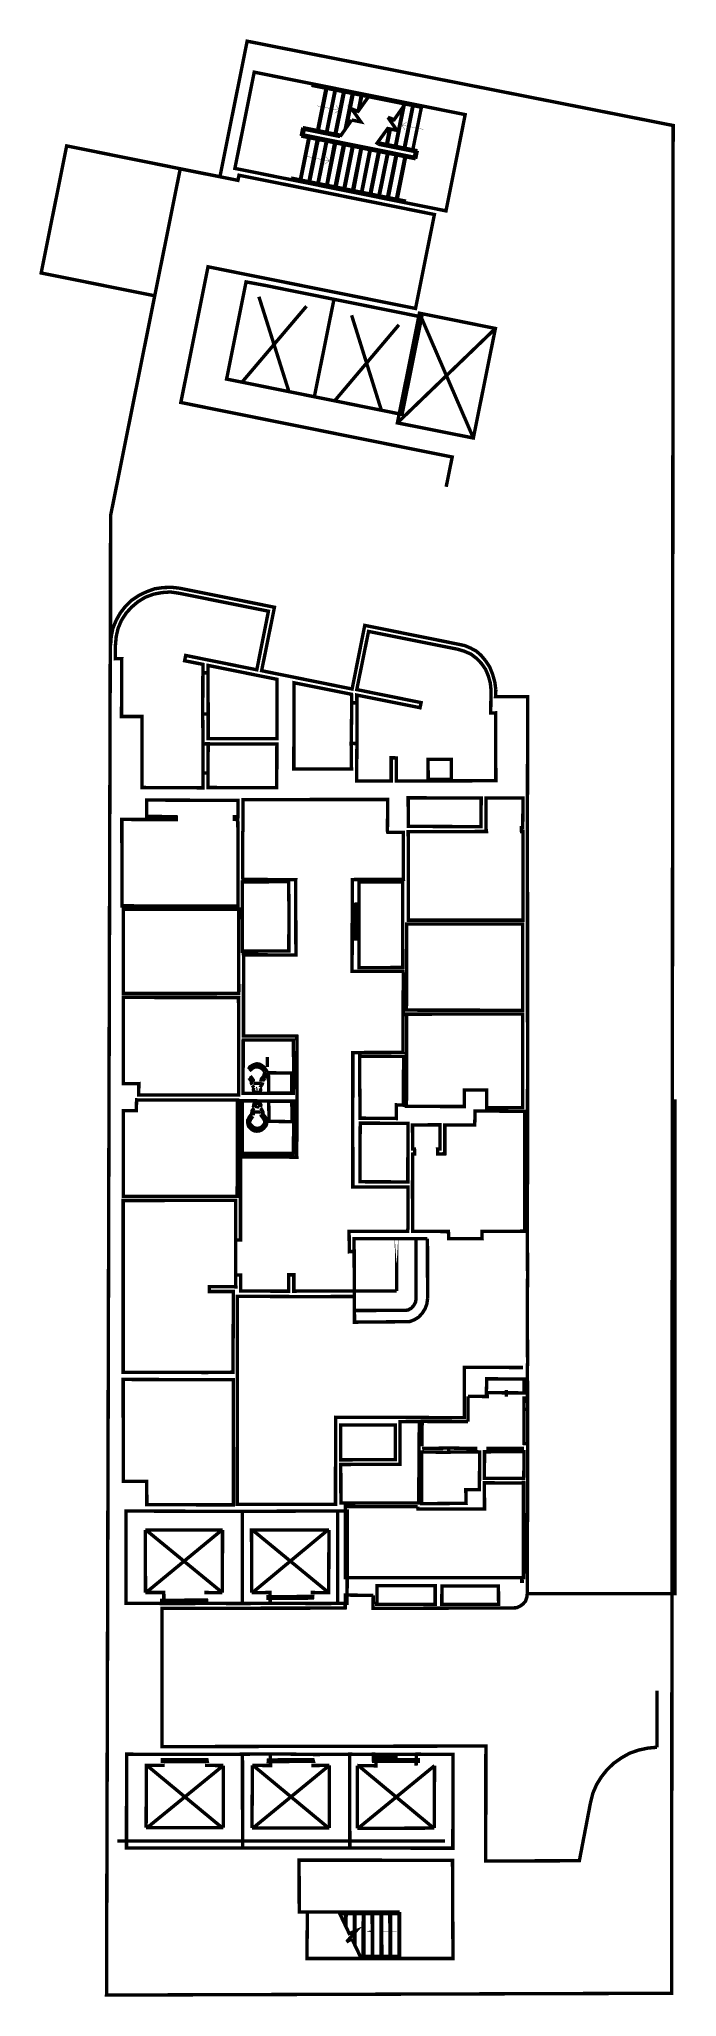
# Model space of a CAD drawing. Header units: millimetres. Extents: x 45 to 88, y 131 to 260.
import ezdxf

# ---------------------------------------------------------------- set-up
doc = ezdxf.new("R2010")
doc.units = ezdxf.units.MM
for name, color, linetype in [('bathroom', 4, 'Continuous'), ('desk', 2, 'Continuous'), ('elevator', 5, 'Continuous'), ('exam room', 1, 'Continuous'), ('other room', 2, 'Continuous'), ('stair', 6, 'Continuous')]:
    doc.layers.add(name, color=color, linetype=linetype)
doc.layers.add('hall', color=3, linetype='Continuous', lineweight=30)

msp = doc.modelspace()

# ---------------------------------------------------------------- hatches: boundary and pattern name
at = {"layer": 'stair', "linetype": 'Continuous'}
msp.add_hatch(color=256, dxfattribs=at).paths.add_polyline_path([(67.51, 134.87), (67.52, 135), (67.13, 134.93), (67.51, 134.87)])

# ---------------------------------------------------------------- linework, layer by layer
at = {"layer": 'bathroom', "const_width": 0.226}
for points in [[(54.77, 223.81), (54.23, 223.87), (53.67, 223.85), (53.11, 223.77), (52.57, 223.57), (52.07, 223.33), (51.59, 223.01), (51.19, 222.62), (50.84, 222.17), (50.57, 221.69), (50.35, 221.16), (50.24, 220.6), (50.2, 220.03)], [(50.52, 220.04), (50.51, 219.14), (50.94, 219.15), (50.92, 215.32), (52.27, 215.32), (52.28, 210.62), (56.31, 210.6), (56.31, 211.57), (56.65, 211.58), (56.65, 210.62), (61.2, 210.61), (61.21, 213.5), (56.32, 213.5), (56.3, 215.48), (56.66, 215.48), (56.66, 213.86), (61.21, 213.85), (61.22, 217.78), (56.66, 218.7), (56.65, 218.21), (56.31, 218.21), (56.31, 218.77), (55.1, 219.01), (55.17, 219.36), (59.88, 218.41), (60.65, 222.29), (54.71, 223.48), (54.16, 223.56), (53.6, 223.52), (53.06, 223.42), (52.51, 223.22), (52.02, 222.92), (51.59, 222.56), (51.22, 222.15), (50.91, 221.67), (50.69, 221.14), (50.57, 220.61), (50.52, 220.04), (50.52, 220.04)], [(54.77, 223.81), (61.05, 222.55), (60.2, 218.35), (66.19, 217.14), (67.03, 221.35), (73.24, 220.1)], [(75.39, 217.09), (75.37, 215.55), (75.69, 215.56), (75.71, 211.07), (69.12, 211.05), (69.12, 212.58), (68.78, 212.59), (68.78, 211.06), (66.49, 211.05), (66.51, 213.53), (66.13, 213.54), (66.15, 211.84), (62.33, 211.84), (62.35, 217.55), (66.15, 216.79), (66.17, 216.23), (66.51, 216.22), (66.5, 216.74), (70.69, 215.9), (70.76, 216.24), (66.5, 217.1), (67.28, 220.95), (73.18, 219.77)], [(75.39, 217.09), (75.34, 217.55), (75.21, 218.01), (75.03, 218.44), (74.75, 218.84), (74.44, 219.16), (74.06, 219.45), (73.62, 219.64), (73.18, 219.77)], [(75.02, 219.02), (74.73, 219.37), (74.41, 219.65), (74.05, 219.84), (73.66, 220.01), (73.24, 220.1)], [(75.71, 217.08), (75.64, 217.6), (75.5, 218.1), (75.3, 218.6), (75.02, 219.02)], [(56.66, 215.48), (56.65, 218.21), (56.31, 218.21), (56.3, 215.48), (56.66, 215.48), (56.66, 215.48)], [(66.51, 213.53), (66.51, 216.22), (66.17, 216.23), (66.13, 213.54), (66.51, 213.53), (66.51, 213.53)], [(56.65, 211.58), (56.66, 213.52), (56.32, 213.5), (56.31, 211.57), (56.65, 211.58), (56.65, 211.58)], [(72.76, 211.16), (71.23, 211.15), (71.22, 212.48), (72.76, 212.49), (72.76, 211.16), (72.76, 211.16)], [(62.3, 193.8), (62.31, 193.92), (58.98, 193.92), (58.97, 190.38), (62.3, 190.38), (62.32, 192.25), (62.3, 193.8), (62.3, 193.8)], [(62.32, 192.25), (62.3, 190.38), (58.97, 190.38)], [(60.46, 191.97), (60.35, 192.12), (60.19, 192.24), (60.06, 192.31), (59.89, 192.34), (59.74, 192.3), (59.6, 192.24), (59.43, 192.14), (59.33, 191.98)], [(60.38, 191.84), (60.27, 191.98), (60.14, 192.07), (60.02, 192.11), (59.9, 192.14), (59.75, 192.12), (59.64, 192.07), (59.51, 191.97), (59.4, 191.86)], [(60.34, 191.53), (60.4, 191.75)], [(60.4, 191.75), (60.38, 191.83)], [(60.42, 191.39), (60.45, 191.47), (60.52, 191.74)], [(60.52, 191.74), (60.52, 191.89), (60.46, 191.97)], [(60.57, 192.13), (60.57, 192.78)], [(62.2, 190.4), (60.67, 190.4), (60.65, 191.74), (62.19, 191.73), (62.2, 190.4), (62.2, 190.4)], [(59.53, 191.17), (59.36, 191.4)], [(59.65, 191.16), (59.64, 191.27), (59.45, 191.53)], [(59.53, 191.17), (59.52, 191.06), (59.57, 190.95)], [(59.68, 190.76), (59.58, 190.91)], [(59.68, 190.76), (59.65, 190.61), (59.67, 190.55), (59.73, 190.47)], [(59.65, 191.16), (59.65, 191.09)], [(59.68, 191.05), (60.12, 191.05)], [(59.73, 190.47), (59.81, 190.43), (59.9, 190.41)], [(59.85, 190.69), (59.92, 190.71)], [(59.94, 190.53), (59.85, 190.53)], [(59.9, 190.41), (59.99, 190.43), (60.05, 190.47)], [(60.05, 190.47), (60.12, 190.53), (60.14, 190.63), (60.1, 190.73)], [(60.19, 190.91), (60.09, 190.77)], [(60.12, 191.05), (60.15, 191.14)], [(60.34, 191.53), (60.19, 191.34), (60.14, 191.16)], [(60.19, 190.91), (60.25, 191.01), (60.27, 191.11)], [(60.42, 191.39), (60.27, 191.2)], [(62.29, 186.4), (62.3, 186.53), (62.32, 188.07), (62.31, 189.87), (58.82, 189.89), (58.8, 186.4), (62.29, 186.4), (62.29, 186.4)], [(58.82, 189.89), (62.31, 189.87), (62.32, 188.07)], [(60.13, 189.41), (60.24, 189.25), (60.29, 189.15), (60.28, 189.02), (60.44, 188.81), (60.5, 188.69), (60.52, 188.6), (60.53, 188.45), (60.52, 188.31), (60.48, 188.23), (60.34, 188.07), (60.22, 187.97), (60.06, 187.9), (59.89, 187.88), (59.75, 187.89), (59.6, 187.95), (59.46, 188.07), (59.34, 188.2), (59.3, 188.32), (59.28, 188.43), (59.27, 188.53), (59.28, 188.61), (59.33, 188.69), (59.38, 188.81), (59.54, 189.01), (59.57, 189.24), (59.7, 189.41)], [(59.71, 189.46), (59.66, 189.52), (59.7, 189.7), (59.76, 189.74), (59.82, 189.78)], [(59.66, 189.06), (59.65, 188.93)], [(59.66, 189.06), (59.68, 189.14), (60.13, 189.14)], [(60, 189.58), (59.94, 189.49), (59.84, 189.51), (59.82, 189.58), (59.85, 189.67), (59.96, 189.66), (60.01, 189.62), (60, 189.58), (60, 189.58)], [(59.9, 189.78), (60, 189.78), (60.1, 189.72), (60.15, 189.62), (60.13, 189.45)], [(60.13, 189.14), (60.17, 189.06)], [(60.67, 189.86), (62.2, 189.86), (62.21, 188.51), (60.69, 188.53), (60.67, 189.86), (60.67, 189.86)], [(60.21, 188.86), (60.34, 188.69), (60.39, 188.59), (60.41, 188.49), (60.41, 188.39), (60.27, 188.23), (60.17, 188.13), (60.06, 188.08), (59.91, 188.07), (59.77, 188.08), (59.66, 188.14), (59.55, 188.23), (59.43, 188.35), (59.4, 188.41), (59.4, 188.5), (59.44, 188.58), (59.47, 188.66), (59.62, 188.87)], [(60.21, 188.86), (60.17, 188.92), (60.15, 188.99)]]:
    msp.add_lwpolyline(points, dxfattribs=at)
at = {"layer": 'bathroom'}
msp.add_lwpolyline([(62.45, 189.92), (62.45, 186.37), (58.98, 186.37), (58.98, 189.92)], close=True, dxfattribs=at)
at = {"layer": 'desk', "const_width": 0.226}
for points in [[(69.64, 175.27), (66.35, 175.24), (66.32, 180.76), (71.18, 180.77)], [(69.13, 180.78), (69.15, 177.31), (69.13, 180.78), (69.13, 180.78)], [(70.42, 180.76), (70.43, 176.78)], [(70.42, 180.76), (70.43, 176.78)], [(71.18, 180.77), (71.19, 176.79)], [(66.34, 177.3), (69.15, 177.31)], [(69.64, 175.27), (70.01, 175.28), (70.32, 175.4), (70.61, 175.58), (70.84, 175.84), (71.02, 176.12), (71.14, 176.44), (71.19, 176.79)], [(69.64, 175.27), (70.01, 175.28), (70.32, 175.4), (70.61, 175.58), (70.84, 175.84), (71.02, 176.12), (71.14, 176.44), (71.19, 176.79)], [(69.64, 175.27), (70.01, 175.28), (70.32, 175.4), (70.61, 175.58), (70.84, 175.84), (71.02, 176.12), (71.14, 176.44), (71.19, 176.79)], [(69.64, 175.27), (70.01, 175.28), (70.32, 175.4), (70.61, 175.58), (70.84, 175.84), (71.02, 176.12), (71.14, 176.44), (71.19, 176.79)], [(69.65, 176.02), (69.89, 176.04), (70.11, 176.16), (70.27, 176.34), (70.39, 176.56), (70.43, 176.78)], [(66.32, 176.01), (69.65, 176.02)]]:
    msp.add_lwpolyline(points, dxfattribs=at)
at = {"layer": 'elevator', "const_width": 0.226}
for points in [[(64.99, 242.93), (60.42, 243.85), (59.17, 244.08), (57.88, 237.65), (63.69, 236.48), (64.99, 242.93), (64.99, 242.93)], [(58.88, 237.42), (63.17, 242.47)], [(60.02, 243.1), (62.02, 236.78)], [(69.5, 235.31), (70.8, 241.76), (64.99, 242.93), (63.69, 236.48), (69.5, 235.31)], [(65.01, 236.18), (69.29, 241.24)], [(66.16, 241.87), (68.14, 235.55)], [(75.68, 241), (70.65, 242.01), (69.19, 234.75), (74.22, 233.75), (75.68, 241), (75.68, 241)], [(69.19, 234.75), (75.68, 241)], [(74.22, 233.75), (70.65, 242.01)], [(58.92, 162.72), (51.22, 162.74), (51.22, 156.64), (54.07, 156.63), (56.76, 156.63), (58.93, 156.62), (58.92, 162.72), (58.92, 162.72)], [(65.87, 162.75), (58.92, 162.72), (58.93, 156.62), (61.09, 156.64), (63.77, 156.62), (65.86, 156.63), (65.87, 162.75), (65.87, 162.75)], [(63.45, 156.61), (65.23, 156.63), (65.24, 162.66)], [(52.5, 161.49), (57.61, 161.49)], [(52.51, 157.35), (52.5, 161.49)], [(52.55, 157.35), (57.55, 161.47)], [(52.55, 161.48), (57.6, 157.34)], [(57.61, 161.49), (57.6, 157.34)], [(59.54, 157.34), (59.53, 161.48), (64.66, 161.48)], [(59.59, 161.49), (64.64, 157.34)], [(59.6, 157.35), (64.59, 161.49)], [(64.66, 161.48), (64.64, 157.34), (63.45, 157.35)], [(53.73, 156.62), (53.72, 157.35), (52.51, 157.35)], [(55.05, 156.84), (56.55, 156.85), (56.56, 156.63), (55.06, 156.62), (55.05, 156.84), (53.58, 156.83), (53.57, 156.62), (55.06, 156.62), (55.05, 156.84), (55.05, 156.84)], [(57.6, 157.34), (56.4, 157.35)], [(60.77, 156.61), (60.75, 157.35), (59.54, 157.34)], [(60.62, 157.07), (60.62, 156.97), (62.1, 156.97), (62.1, 157.08), (60.62, 157.07), (60.62, 157.07)], [(63.58, 157.09), (63.57, 156.98), (62.1, 156.97), (62.1, 157.08), (63.58, 157.09), (63.58, 157.09)], [(58.93, 146.65), (56.76, 146.64), (51.26, 146.65), (51.25, 140.44), (52.35, 140.44), (58.94, 140.44), (58.93, 146.65), (58.93, 146.65)], [(53.63, 146.17), (53.63, 146.28), (55.09, 146.29), (55.1, 146.16), (53.63, 146.17), (53.63, 146.17)], [(56.6, 146.17), (56.58, 146.28), (55.09, 146.29), (55.1, 146.16), (56.6, 146.17), (56.6, 146.17)], [(66.03, 146.65), (63.78, 146.63), (61.1, 146.67), (58.93, 146.65), (58.94, 140.44), (66.04, 140.44), (66.03, 146.65), (66.03, 146.65)], [(60.78, 146.64), (60.79, 145.9), (59.59, 145.91)], [(63.63, 146.18), (63.6, 146.29), (62.14, 146.28), (62.14, 146.17), (63.63, 146.18), (63.63, 146.18)], [(72.88, 146.64), (70.57, 146.65), (68.28, 146.64), (66.03, 146.65), (66.04, 140.44), (72.86, 140.43), (72.88, 146.64), (72.88, 146.64)], [(67.76, 146.64), (67.77, 145.88), (66.53, 145.9)], [(67.61, 146.17), (67.6, 146.31), (69.09, 146.28), (69.08, 146.18), (67.61, 146.17), (67.61, 146.17)], [(69.1, 146.44), (67.61, 146.44), (67.61, 146.65), (69.11, 146.64), (69.1, 146.44), (69.1, 146.44)], [(70.58, 146.18), (70.58, 146.29), (69.09, 146.28), (69.08, 146.18), (70.58, 146.18), (70.58, 146.18)], [(70.43, 145.89), (70.44, 146.64)], [(53.77, 145.91), (52.57, 145.92), (52.55, 141.78)], [(52.6, 145.91), (57.59, 141.78)], [(52.6, 141.77), (57.66, 145.9)], [(57.66, 145.9), (56.45, 145.91)], [(57.67, 141.78), (57.66, 145.9)], [(59.59, 145.91), (59.56, 141.76)], [(59.61, 141.75), (64.68, 145.91)], [(59.62, 145.92), (64.62, 141.78)], [(60.64, 146.16), (60.65, 146.27), (62.14, 146.28), (62.14, 146.17), (60.64, 146.16), (60.64, 146.16)], [(64.68, 145.91), (63.49, 145.9)], [(64.69, 141.77), (64.68, 145.91)], [(66.53, 145.9), (66.54, 141.74)], [(66.57, 141.73), (71.65, 145.89)], [(66.6, 145.9), (71.58, 141.77)], [(71.63, 141.76), (71.65, 145.89)], [(52.55, 141.78), (57.67, 141.78)], [(59.56, 141.76), (64.69, 141.77)], [(66.54, 141.74), (71.63, 141.76)], [(72.34, 140.9), (50.65, 140.91)]]:
    msp.add_lwpolyline(points, dxfattribs=at)
at = {"layer": 'exam room', "const_width": 0.226}
for points in [[(54.55, 208.49), (50.94, 208.51), (50.96, 202.79), (58.64, 202.77), (58.64, 204.68), (58.64, 206.98), (58.62, 208.5), (58.39, 208.51), (58.39, 208.69), (58.64, 208.69), (58.64, 209.77), (52.58, 209.79), (52.58, 208.71), (54.54, 208.69), (54.55, 208.49), (54.55, 208.49)], [(77.4, 207.96), (77.49, 207.96), (77.51, 209.92), (75.05, 209.93), (75.05, 207.97), (75.09, 207.71), (69.9, 207.69), (69.91, 207.22), (69.92, 204.91), (69.91, 201.84), (77.51, 201.84), (77.51, 207.71), (77.41, 207.71), (77.4, 207.96), (77.4, 207.96)], [(61.99, 204.39), (58.92, 204.37), (58.92, 199.79), (62, 199.8), (62.01, 202.53), (61.99, 204.39), (61.99, 204.39)], [(66.65, 204.38), (66.65, 202.46), (66.65, 198.7), (69.55, 198.71), (69.54, 204.38), (66.65, 204.38), (66.65, 204.38)], [(51.04, 202.57), (51.05, 196.99), (58.68, 196.99), (58.69, 197.13), (58.68, 199.42), (58.69, 202.57), (51.04, 202.57), (51.04, 202.57)], [(66.39, 200.59), (66.4, 202.9), (66.47, 202.91), (66.48, 200.59), (66.39, 200.59), (66.4, 202.9), (66.47, 202.91), (66.48, 200.59), (66.39, 200.59), (66.4, 202.9), (66.47, 202.91), (66.48, 200.59), (66.39, 200.59), (66.39, 200.59)], [(77.49, 201.58), (69.81, 201.59), (69.8, 198.32), (69.79, 196.02), (69.8, 195.89), (77.48, 195.88), (77.49, 201.58), (77.49, 201.58)], [(58.67, 196.6), (58.68, 196.72), (51.04, 196.73), (51.04, 191.02), (52.07, 191.03), (52.06, 190.28), (58.68, 190.28), (58.68, 194.29), (58.67, 196.6), (58.67, 196.6)], [(69.8, 195.62), (69.79, 189.52), (73.62, 189.51), (73.63, 190.6), (75.1, 190.61), (75.1, 189.44), (77.48, 189.43), (77.48, 195.64), (69.8, 195.62), (69.8, 195.62)], [(66.7, 192.84), (66.7, 190.72), (66.72, 188.74), (69.11, 188.72), (69.13, 189.62), (69.59, 189.6), (69.6, 192.83), (66.7, 192.84), (66.7, 192.84)], [(58.6, 189.94), (51.92, 189.95), (51.9, 189.23), (51.04, 189.23), (51.05, 183.57), (58.58, 183.57), (58.59, 185.98), (58.6, 189.94), (58.6, 189.94)], [(70.2, 186.36), (70.19, 183.79), (70.21, 181.48), (70.2, 181.25), (72.57, 181.24), (72.59, 180.77), (74.8, 180.76), (74.79, 181.25), (77.61, 181.26), (77.61, 189.19), (74.34, 189.22), (74.31, 188.29), (72.33, 188.29), (72.33, 186.38), (71.86, 186.37), (71.85, 186.7), (72.01, 186.7), (72.01, 188.3), (70.19, 188.29), (70.2, 186.7), (70.32, 186.7), (70.34, 186.53), (70.33, 186.37), (70.2, 186.36), (70.2, 186.36)], [(69.88, 184.52), (69.89, 188.4), (66.73, 188.41), (66.71, 186.53), (66.72, 184.53), (69.88, 184.52), (69.88, 184.52)], [(56.73, 177.27), (56.73, 177.59), (58.49, 177.58), (58.48, 178.37), (58.48, 180.68), (58.48, 183.3), (51.03, 183.29), (51.03, 171.92), (54.36, 171.92), (56.54, 171.91), (58.3, 171.93), (58.33, 177.27), (56.73, 177.27), (56.73, 177.27)], [(58.33, 171.44), (56.53, 171.44), (54.37, 171.44), (51.03, 171.45), (51.04, 164.7), (52.59, 164.71), (52.6, 163.16), (58.32, 163.15), (58.33, 171.44), (58.33, 171.44)]]:
    msp.add_lwpolyline(points, dxfattribs=at)
at = {"layer": 'hall', "const_width": 0.226}
for points in [[(49.93, 130.71), (87.35, 130.83), (87.45, 254.43), (59.24, 260.01), (57.44, 251.04), (47.29, 253.08), (45.6, 244.67), (53.12, 243.16), (50.2, 228.62), (49.93, 130.71), (49.93, 130.71)], [(72.42, 230.52), (72.82, 232.49), (54.85, 236.1), (56.65, 245.08), (70.39, 242.32), (71.64, 248.54), (58.7, 251.14), (58.63, 250.8), (54.81, 251.56), (50.2, 228.62), (50.2, 220.03)], [(75.71, 217.08), (75.69, 216.64), (77.82, 216.64), (77.8, 208.93), (77.81, 192.52), (77.8, 180.57), (77.81, 178.28), (77.8, 177.19), (77.79, 174.98), (77.8, 174.78), (77.81, 172.56), (77.8, 172.24), (77.81, 169.47), (77.81, 167.2), (77.81, 162.79), (77.79, 160.49), (77.79, 157.27), (87.58, 157.27), (87.58, 172.23), (87.58, 189.87), (87.41, 189.88), (87.4, 189.65)], [(58.95, 207.64), (58.94, 206.96), (58.95, 204.67), (58.96, 204.54), (62.46, 204.52), (62.45, 204.38), (62.46, 202.53), (62.47, 199.54), (59, 199.55), (59.01, 199.41), (59, 197.12), (59, 196.59), (59, 194.3), (59, 194.17), (62.53, 194.18), (62.54, 193.79), (62.53, 192.26), (62.54, 188.07), (62.52, 186.54), (62.53, 186.16), (58.79, 186.17), (58.81, 186.01), (58.8, 183.71), (58.8, 180.68), (58.48, 180.68), (58.48, 178.37), (58.81, 178.36), (58.81, 177.3), (61.99, 177.29), (61.99, 178.37), (62.33, 178.37), (62.33, 177.29), (63.33, 177.31), (66.01, 177.31), (66.34, 177.3), (66.33, 179.93), (66.01, 179.9), (65.99, 181.25), (66.35, 181.25), (69.87, 181.25), (69.89, 181.5), (69.9, 183.78), (69.89, 184.19), (66.24, 184.19), (66.24, 186.53), (66.22, 188.4), (66.23, 188.72), (66.24, 190.74), (66.24, 193.08), (69.56, 193.09), (69.56, 193.22), (69.57, 195.5), (69.57, 196.02), (69.58, 198.32), (69.56, 198.46), (66.19, 198.45), (66.2, 202.46), (66.2, 204.39), (66.21, 204.53), (69.59, 204.55), (69.58, 204.91), (69.59, 207.21), (69.59, 207.66), (68.55, 207.66), (68.53, 207.75), (68.55, 209.83), (58.96, 209.82), (58.96, 207.77), (58.95, 207.64), (58.95, 207.64)], [(74.74, 209.92), (69.9, 209.94), (69.92, 208.05), (74.72, 208.03), (74.74, 209.92), (74.74, 209.92)], [(66.33, 176.94), (65.98, 176.94), (63.32, 176.93), (58.59, 176.95), (58.58, 163.19), (65.09, 163.19), (65.1, 168.95), (73.62, 168.92), (73.63, 172.25), (77.51, 172.24)], [(67.59, 157.16), (65.74, 157.18), (65.73, 156.32), (53.61, 156.3), (53.61, 147.15), (75.05, 147.19), (75.04, 139.58), (81.24, 139.6), (81.98, 143.46)], [(76.85, 156.33), (67.58, 156.3), (67.59, 157.16)], [(76.85, 156.33), (77.08, 156.34), (77.32, 156.45), (77.51, 156.59), (77.67, 156.77), (77.76, 157.03), (77.79, 157.27)], [(86.38, 147.11), (86.38, 150.85)], [(86.38, 147.11), (85.76, 147.05), (85.16, 146.92), (84.58, 146.72), (84.03, 146.41), (83.53, 146.06), (83.08, 145.63), (82.7, 145.15), (82.38, 144.64), (82.13, 144.06), (81.98, 143.46)]]:
    msp.add_lwpolyline(points, dxfattribs=at)
at = {"layer": 'other room', "const_width": 0.226}
for points in [[(75.08, 170.55), (75.27, 170.57), (77.3, 170.56), (77.58, 170.56), (77.57, 171.48), (75.11, 171.49), (75.08, 170.55), (75.08, 170.55)], [(73.87, 168.66), (73.87, 170.33)], [(75.25, 170.32), (73.87, 170.33)], [(76.4, 170.31), (76.4, 170.76)], [(76.4, 170.31), (76.4, 170.76)], [(77.58, 170.34), (77.57, 169.48), (77.81, 169.47)], [(65.43, 166.13), (69.05, 166.14), (69.06, 168.44), (65.44, 168.43), (65.43, 166.13), (65.43, 166.13)], [(65.44, 165.82), (69.37, 165.84), (69.36, 168.66), (70.64, 168.66), (70.6, 163.27), (65.45, 163.28), (65.44, 165.82), (65.44, 165.82)], [(70.81, 167.02), (70.83, 168.57)], [(70.83, 168.57), (70.84, 168.67), (73.87, 168.66)], [(77.81, 167.2), (77.81, 169.47), (77.57, 169.48), (77.58, 167.21), (77.81, 167.2), (77.81, 167.2)], [(72.59, 166.63), (70.79, 166.65), (70.79, 163.23), (73.74, 163.25), (73.72, 164.15), (74.62, 164.15), (74.64, 166.65), (74.48, 166.66), (72.59, 166.65), (72.59, 166.63), (72.59, 166.63)], [(70.79, 166.65), (72.59, 166.63), (72.57, 166.91), (70.83, 166.88)], [(72.57, 166.91), (74.49, 166.88)], [(74.96, 166.66), (74.95, 164.9), (77.56, 164.91), (77.58, 166.67), (74.96, 166.66), (74.96, 166.66)], [(75.08, 166.88), (77.57, 166.89)], [(77.54, 164.75), (77.54, 158.33), (76.15, 158.34), (65.75, 158.33), (65.75, 163.04), (70.53, 163.03)], [(70.53, 163.03), (70.55, 162.88), (74.96, 162.88), (74.95, 164.61), (77.57, 164.59), (77.56, 158.36), (77.43, 158.33), (77.42, 158.09), (77.58, 158.09)], [(71.69, 157.8), (71.69, 156.56), (67.83, 156.56), (67.84, 157.81), (71.69, 157.8), (71.69, 157.8)], [(75.88, 157.78), (75.89, 156.56), (72.13, 156.56), (72.14, 157.78), (75.88, 157.78), (75.88, 157.78)]]:
    msp.add_lwpolyline(points, dxfattribs=at)
at = {"layer": 'stair'}
for points, const_width in [([(59.71, 257.96), (58.43, 251.59), (72.41, 248.78), (73.68, 255.15), (59.71, 257.96)], 0.226), ([(63.5, 257.09), (70.78, 255.64)], 0.226), ([(64.46, 256.89), (63.9, 254.09)], 0.226), ([(64.52, 256.9), (63.95, 254.08)], 0.226), ([(65.06, 256.79), (64.49, 253.97)], 0.226), ([(65.09, 256.78), (64.52, 253.97)], 0.226), ([(65.63, 256.68), (65.06, 253.86)], 0.226), ([(65.68, 256.67), (65.11, 253.85)], 0.226), ([(66.21, 256.56), (65.73, 254.17)], 0.226), ([(66.27, 256.55), (65.81, 254.27)], 0.226), ([(67.34, 256.42), (66.59, 255.37), (66.17, 255.52), (66.77, 254.67), (66.16, 254.79)], 0.226), ([(66.8, 256.44), (66.59, 255.37)], 0.226), ([(66.84, 256.43), (66.64, 255.46)], 0.226), ([(63.87, 255.73), (65.32, 255.44)], 0.019), ([(65.03, 255.23), (65.32, 255.44), (65.14, 255.77)], 0.019), ([(68.56, 254.97), (68.98, 254.82), (69.73, 255.89)], 0.226), ([(69.62, 255.87), (69.05, 253.05)], 0.226), ([(69.66, 255.87), (69.09, 253.05)], 0.226), ([(70.21, 255.76), (69.64, 252.94)], 0.226), ([(70.24, 255.75), (69.68, 252.93)], 0.226), ([(70.8, 255.73), (70.21, 252.82)], 0.226), ([(62.93, 254.29), (62.82, 253.73)], 0.226), ([(65.46, 253.78), (62.93, 254.29)], 0.226), ([(63.02, 254.18), (62.95, 253.81)], 0.226), ([(62.95, 253.81), (70.31, 252.33)], 0.226), ([(65.4, 253.7), (63.02, 254.18)], 0.226), ([(65.4, 253.7), (66.16, 254.79)], 0.226), ([(68.56, 254.97), (69.16, 254.11), (68.55, 254.23), (67.78, 253.17)], 0.226), ([(68.67, 254.21), (68.47, 253.17)], 0.226), ([(68.73, 254.2), (68.52, 253.16)], 0.226), ([(68.81, 254.88), (68.77, 254.66)], 0.226), ([(68.86, 254.87), (68.81, 254.62)], 0.226), ([(69.81, 254.65), (69.48, 254.46), (69.7, 254.13)], 0.019), ([(70.93, 254.17), (69.48, 254.46)], 0.019), ([(63.32, 253.63), (62.76, 250.83)], 0.226), ([(63.36, 253.62), (62.79, 250.82)], 0.226), ([(62.82, 253.73), (70.4, 252.23)], 0.226), ([(63.89, 253.52), (63.33, 250.72)], 0.226), ([(63.95, 253.51), (63.38, 250.7)], 0.226), ([(64.48, 253.4), (63.92, 250.6)], 0.226), ([(64.52, 253.39), (63.95, 250.59)], 0.226), ([(65.03, 253.29), (64.51, 250.48)], 0.226), ([(65.1, 253.27), (64.54, 250.47)], 0.226), ([(65.62, 253.17), (65.06, 250.37)], 0.226), ([(65.69, 253.15), (65.13, 250.35)], 0.226), ([(66.21, 253.05), (65.65, 250.25)], 0.226), ([(66.26, 253.04), (65.7, 250.24)], 0.226), ([(66.78, 252.94), (66.22, 250.13)], 0.226), ([(66.82, 252.93), (66.29, 250.12)], 0.226), ([(67.37, 252.82), (66.81, 250.02)], 0.226), ([(67.4, 252.81), (66.84, 250.01)], 0.226), ([(67.94, 252.7), (67.38, 249.9)], 0.226), ([(67.99, 252.69), (67.43, 249.89)], 0.226), ([(67.93, 253.19), (67.95, 253.28)], 0.226), ([(70.31, 252.33), (70.39, 252.7), (67.93, 253.19)], 0.226), ([(70.51, 252.76), (67.95, 253.28)], 0.226), ([(68.53, 252.58), (67.96, 249.78)], 0.226), ([(68.57, 252.59), (68, 249.78)], 0.226), ([(70.51, 252.76), (70.4, 252.23)], 0.226), ([(63.21, 252.38), (64.67, 252.08)], 0.019), ([(64.35, 251.86), (64.67, 252.08), (64.46, 252.38)], 0.019), ([(69.1, 252.49), (68.53, 249.67)], 0.226), ([(69.15, 252.48), (68.59, 249.66)], 0.226), ([(69.69, 252.37), (69.12, 249.55)], 0.226), ([(69.74, 252.36), (69.18, 249.54)], 0.226), ([(61.61, 250.56), (71.64, 248.54)], 0.226), ([(72.41, 248.78), (61.68, 250.94)], 0.226), ([(62.15, 250.95), (69.76, 249.42)], 0.226), ([(72.84, 139.63), (72.87, 133.13), (63.2, 133.13), (63.23, 136.2), (62.69, 136.2), (62.68, 139.64), (72.84, 139.63), (72.84, 139.63)], 0.226), ([(62.69, 136.2), (69.33, 136.2)], 0.226), ([(65.82, 134.22), (66.47, 134.97), (66, 134.78), (65.33, 136.19)], 0.226), ([(65.38, 136.09), (69.32, 136.09)], 0.226), ([(65.75, 136.11), (65.76, 135.35)], 0.226), ([(65.8, 136.1), (65.78, 135.22)], 0.226), ([(66.33, 136.08), (66.34, 134.93)], 0.226), ([(66.39, 136.1), (66.38, 133.98)], 0.226), ([(66.93, 136.1), (66.91, 133.23)], 0.226), ([(66.98, 136.09), (66.97, 133.23)], 0.226), ([(67.52, 136.09), (67.53, 133.23)], 0.226), ([(67.56, 136.1), (67.56, 133.22)], 0.226), ([(68.1, 136.1), (68.1, 133.22)], 0.226), ([(68.15, 136.09), (68.16, 133.25)], 0.226), ([(68.69, 136.09), (68.7, 133.25)], 0.226), ([(68.75, 136.1), (68.75, 133.24)], 0.226), ([(69.29, 136.1), (69.29, 133.24)], 0.226), ([(69.33, 136.2), (69.34, 133.14)], 0.226), ([(66.34, 134.84), (66.33, 134.08)], 0.226), ([(67.51, 134.93), (69.14, 134.92)], 0.019), ([(65.82, 134.22), (66.17, 134.44)], 0.226), ([(66.17, 134.44), (66.79, 133.15)], 0.226), ([(69.3, 133.27), (66.69, 133.27)], 0.226), ([(69.34, 133.24), (66.75, 133.24)], 0.226)]:
    msp.add_lwpolyline(points, dxfattribs=dict(at, const_width=const_width))

doc.saveas('drawing.dxf')
